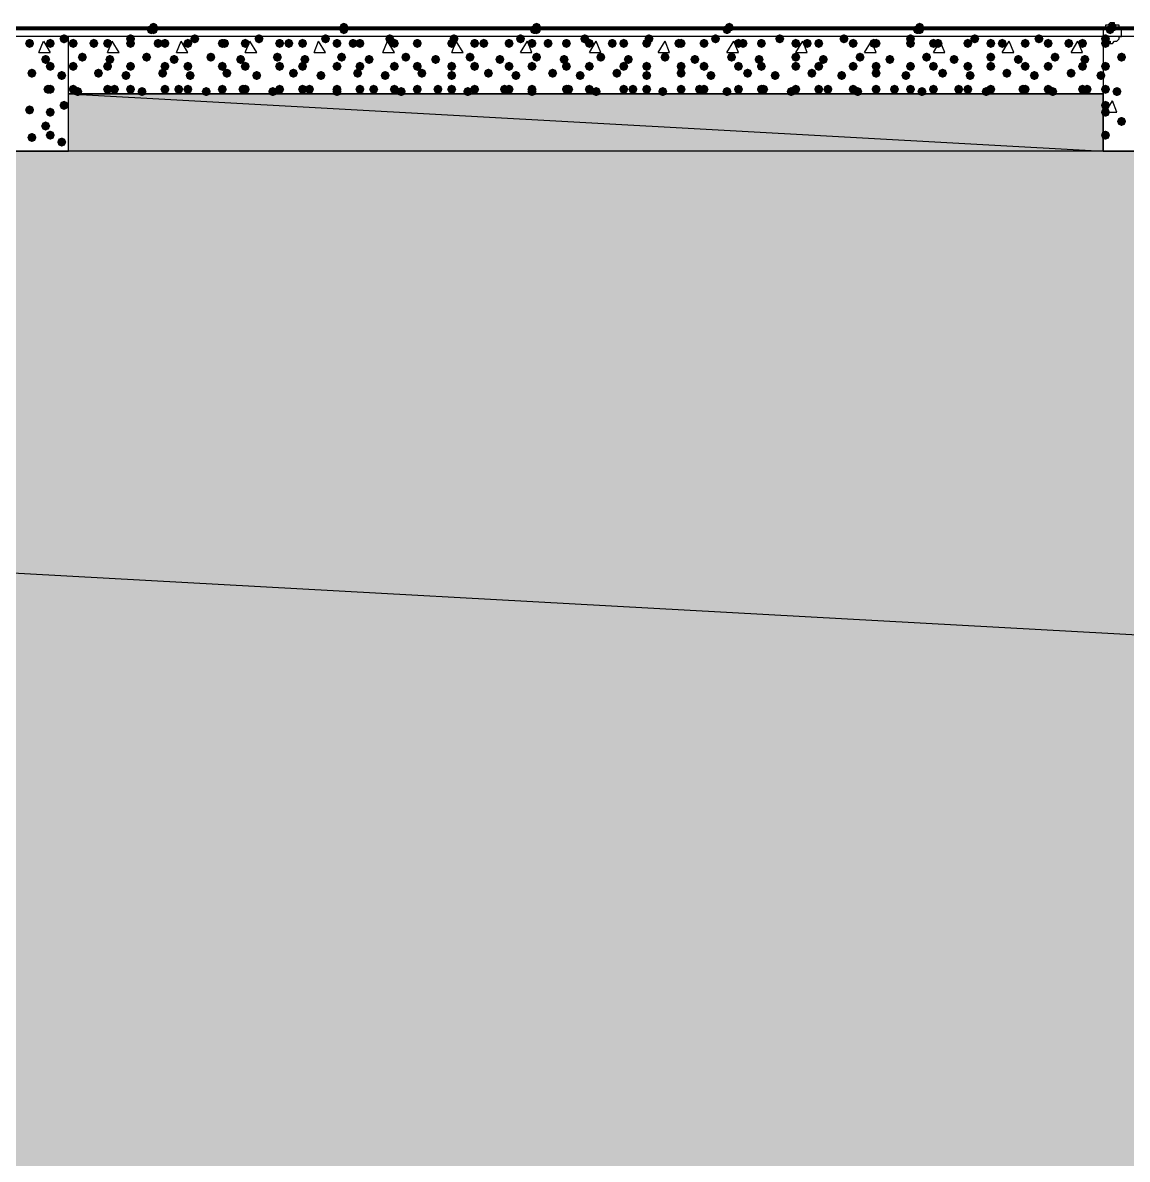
# Model space of a CAD drawing. Header units: millimetres. Extents: x 0 to 420, y 0 to 297.
# Drawn here: x 181.19 to 201.57, y 207.21 to 228.18 of the extents above; entities that cross this region are included whole.
import ezdxf

# ---------------------------------------------------------------- set-up
doc = ezdxf.new("R2010")
doc.units = ezdxf.units.MM
doc.layers.get('0').update_dxf_attribs({"linetype": 'CONTINUOUS'})

msp = doc.modelspace()

# ---------------------------------------------------------------- hatches: boundary and pattern name
at = {"true_color": 0x0000fe}
for points in [[(183.642, 228.049667), (183.617129, 227.989871), (183.557333, 227.965), (183.497537, 227.989871), (183.472667, 228.049667), (183.497537, 228.109462), (183.557333, 228.134333), (183.617129, 228.109463)], [(183.642, 228.049667), (183.617129, 227.989871), (183.557333, 227.965), (183.497537, 227.989871), (183.472667, 228.049667), (183.497537, 228.109462), (183.557333, 228.134333), (183.617129, 228.109463)], [(183.684333, 228.092), (183.659463, 228.032204), (183.599667, 228.007333), (183.539871, 228.032204), (183.515, 228.092), (183.539871, 228.151796), (183.599667, 228.176667), (183.659462, 228.151796)], [(183.684333, 228.049667), (183.659463, 227.989871), (183.599667, 227.965), (183.539871, 227.989871), (183.515, 228.049667), (183.539871, 228.109462), (183.599667, 228.134333), (183.659462, 228.109463)], [(187.198, 228.092), (187.173129, 228.032204), (187.113333, 228.007333), (187.053538, 228.032204), (187.028667, 228.092), (187.053537, 228.151796), (187.113333, 228.176667), (187.173129, 228.151796)], [(187.198, 228.049667), (187.173129, 227.989871), (187.113333, 227.965), (187.053538, 227.989871), (187.028667, 228.049667), (187.053537, 228.109462), (187.113333, 228.134333), (187.173129, 228.109463)], [(187.198, 228.049667), (187.173129, 227.989871), (187.113333, 227.965), (187.053538, 227.989871), (187.028667, 228.049667), (187.053537, 228.109462), (187.113333, 228.134333), (187.173129, 228.109463)], [(187.198, 228.049667), (187.173129, 227.989871), (187.113333, 227.965), (187.053538, 227.989871), (187.028667, 228.049667), (187.053537, 228.109462), (187.113333, 228.134333), (187.173129, 228.109463)], [(190.711667, 228.049667), (190.686796, 227.989871), (190.627, 227.965), (190.567204, 227.989871), (190.542333, 228.049667), (190.567204, 228.109462), (190.627, 228.134333), (190.686796, 228.109463)], [(190.754, 228.092), (190.729129, 228.032204), (190.669333, 228.007333), (190.609537, 228.032204), (190.584667, 228.092), (190.609537, 228.151796), (190.669333, 228.176667), (190.729129, 228.151796)], [(190.754, 228.049667), (190.729129, 227.989871), (190.669333, 227.965), (190.609537, 227.989871), (190.584667, 228.049667), (190.609537, 228.109462), (190.669333, 228.134333), (190.729129, 228.109463)], [(190.754, 228.049667), (190.729129, 227.989871), (190.669333, 227.965), (190.609537, 227.989871), (190.584667, 228.049667), (190.609537, 228.109462), (190.669333, 228.134333), (190.729129, 228.109463)], [(194.267667, 228.049667), (194.242796, 227.989871), (194.183, 227.965), (194.123204, 227.989871), (194.098333, 228.049667), (194.123204, 228.109462), (194.183, 228.134333), (194.242796, 228.109463)], [(194.267667, 228.049667), (194.242796, 227.989871), (194.183, 227.965), (194.123204, 227.989871), (194.098333, 228.049667), (194.123204, 228.109462), (194.183, 228.134333), (194.242796, 228.109463)], [(194.267667, 228.049667), (194.242796, 227.989871), (194.183, 227.965), (194.123204, 227.989871), (194.098333, 228.049667), (194.123204, 228.109462), (194.183, 228.134333), (194.242796, 228.109463)], [(194.31, 228.092), (194.285129, 228.032204), (194.225333, 228.007333), (194.165538, 228.032204), (194.140667, 228.092), (194.165537, 228.151796), (194.225333, 228.176667), (194.285129, 228.151796)], [(197.781333, 228.049667), (197.756463, 227.989871), (197.696667, 227.965), (197.636871, 227.989871), (197.612, 228.049667), (197.636871, 228.109462), (197.696667, 228.134333), (197.756462, 228.109463)], [(197.823667, 228.092), (197.798796, 228.032204), (197.739, 228.007333), (197.679204, 228.032204), (197.654333, 228.092), (197.679204, 228.151796), (197.739, 228.176667), (197.798796, 228.151796)], [(197.823667, 228.049667), (197.798796, 227.989871), (197.739, 227.965), (197.679204, 227.989871), (197.654333, 228.049667), (197.679204, 228.109462), (197.739, 228.134333), (197.798796, 228.109463)], [(197.823667, 228.049667), (197.798796, 227.989871), (197.739, 227.965), (197.679204, 227.989871), (197.654333, 228.049667), (197.679204, 228.109462), (197.739, 228.134333), (197.798796, 228.109463)], [(201.337333, 228.049667), (201.312462, 227.989871), (201.252667, 227.965), (201.192871, 227.989871), (201.168, 228.049667), (201.192871, 228.109462), (201.252667, 228.134333), (201.312462, 228.109463)], [(201.337333, 228.049667), (201.312462, 227.989871), (201.252667, 227.965), (201.192871, 227.989871), (201.168, 228.049667), (201.192871, 228.109462), (201.252667, 228.134333), (201.312462, 228.109463)], [(201.337333, 228.049667), (201.312462, 227.989871), (201.252667, 227.965), (201.192871, 227.989871), (201.168, 228.049667), (201.192871, 228.109462), (201.252667, 228.134333), (201.312462, 228.109463)], [(201.379667, 228.092), (201.354796, 228.032204), (201.295, 228.007333), (201.235204, 228.032204), (201.210333, 228.092), (201.235204, 228.151796), (201.295, 228.176667), (201.354796, 228.151796)]]:
    msp.add_hatch(color=0, dxfattribs=at).paths.add_polyline_path(points, flags=0)
at = {"true_color": 0x000007}
h = msp.add_hatch(color=0, dxfattribs=at)
h.paths.add_polyline_path([(38.565667, 228.049667), (386.969, 228.049667)], flags=0)
h.paths.add_polyline_path([(386.969, 228.049667), (38.565667, 228.049667)], flags=0)
for points in [[(182.033333, 227.880333), (182.008463, 227.820537), (181.948667, 227.795667), (181.888871, 227.820537), (181.864, 227.880333), (181.888871, 227.940129), (181.948667, 227.965), (182.008462, 227.940129)], [(201.252667, 227.880333), (201.227796, 227.820537), (201.168, 227.795667), (201.108204, 227.820537), (201.083333, 227.880333), (201.108204, 227.940129), (201.168, 227.965), (201.227796, 227.940129)], [(181.398333, 227.795667), (181.373462, 227.735871), (181.313667, 227.711), (181.253871, 227.735871), (181.229, 227.795667), (181.253871, 227.855462), (181.313667, 227.880333), (181.373462, 227.855463)], [(181.779333, 227.795667), (181.754462, 227.735871), (181.694667, 227.711), (181.634871, 227.735871), (181.61, 227.795667), (181.634871, 227.855462), (181.694667, 227.880333), (181.754462, 227.855463)], [(201.252667, 227.795667), (201.227796, 227.735871), (201.168, 227.711), (201.108204, 227.735871), (201.083333, 227.795667), (201.108204, 227.855462), (201.168, 227.880333), (201.227796, 227.855463)], [(181.694667, 227.499333), (181.669796, 227.439537), (181.61, 227.414667), (181.550204, 227.439537), (181.525333, 227.499333), (181.550204, 227.559129), (181.61, 227.584), (181.669796, 227.559129)], [(201.549, 227.541667), (201.524129, 227.481871), (201.464333, 227.457), (201.404538, 227.481871), (201.379667, 227.541667), (201.404537, 227.601462), (201.464333, 227.626333), (201.524129, 227.601463)], [(181.440667, 227.245333), (181.415796, 227.185537), (181.356, 227.160667), (181.296204, 227.185537), (181.271333, 227.245333), (181.296204, 227.305129), (181.356, 227.33), (181.415796, 227.305129)], [(181.779333, 227.372333), (181.754462, 227.312537), (181.694667, 227.287667), (181.634871, 227.312537), (181.61, 227.372333), (181.634871, 227.432129), (181.694667, 227.457), (181.754462, 227.432129)], [(181.991, 227.203), (181.966129, 227.143204), (181.906333, 227.118333), (181.846538, 227.143204), (181.821667, 227.203), (181.846537, 227.262796), (181.906333, 227.287667), (181.966129, 227.262796)], [(201.252667, 227.372333), (201.227796, 227.312537), (201.168, 227.287667), (201.108204, 227.312537), (201.083333, 227.372333), (201.108204, 227.432129), (201.168, 227.457), (201.227796, 227.432129)], [(181.737, 226.949), (181.712129, 226.889204), (181.652333, 226.864333), (181.592537, 226.889204), (181.567667, 226.949), (181.592537, 227.008796), (181.652333, 227.033667), (181.712129, 227.008796)], [(181.779333, 226.949), (181.754462, 226.889204), (181.694667, 226.864333), (181.634871, 226.889204), (181.61, 226.949), (181.634871, 227.008796), (181.694667, 227.033667), (181.754462, 227.008796)], [(201.252667, 226.949), (201.227796, 226.889204), (201.168, 226.864333), (201.108204, 226.889204), (201.083333, 226.949), (201.108204, 227.008796), (201.168, 227.033667), (201.227796, 227.008796)], [(201.464333, 226.906667), (201.439462, 226.846871), (201.379667, 226.822), (201.319871, 226.846871), (201.295, 226.906667), (201.319871, 226.966462), (201.379667, 226.991333), (201.439462, 226.966463)], [(181.398333, 226.568), (181.373462, 226.508204), (181.313667, 226.483333), (181.253871, 226.508204), (181.229, 226.568), (181.253871, 226.627796), (181.313667, 226.652667), (181.373462, 226.627796)], [(182.033333, 226.652667), (182.008463, 226.592871), (181.948667, 226.568), (181.888871, 226.592871), (181.864, 226.652667), (181.888871, 226.712462), (181.948667, 226.737333), (182.008462, 226.712463)], [(201.252667, 226.652667), (201.227796, 226.592871), (201.168, 226.568), (201.108204, 226.592871), (201.083333, 226.652667), (201.108204, 226.712462), (201.168, 226.737333), (201.227796, 226.712463)], [(181.779333, 226.525667), (181.754462, 226.465871), (181.694667, 226.441), (181.634871, 226.465871), (181.61, 226.525667), (181.634871, 226.585462), (181.694667, 226.610333), (181.754462, 226.585463)], [(201.252667, 226.525667), (201.227796, 226.465871), (201.168, 226.441), (201.108204, 226.465871), (201.083333, 226.525667), (201.108204, 226.585462), (201.168, 226.610333), (201.227796, 226.585463)], [(201.549, 226.356333), (201.524129, 226.296537), (201.464333, 226.271667), (201.404538, 226.296537), (201.379667, 226.356333), (201.404537, 226.416129), (201.464333, 226.441), (201.524129, 226.416129)], [(181.694667, 226.271667), (181.669796, 226.211871), (181.61, 226.187), (181.550204, 226.211871), (181.525333, 226.271667), (181.550204, 226.331462), (181.61, 226.356333), (181.669796, 226.331463)], [(181.440667, 226.06), (181.415796, 226.000204), (181.356, 225.975333), (181.296204, 226.000204), (181.271333, 226.06), (181.296204, 226.119796), (181.356, 226.144667), (181.415796, 226.119796)], [(181.779333, 226.102333), (181.754462, 226.042537), (181.694667, 226.017667), (181.634871, 226.042537), (181.61, 226.102333), (181.634871, 226.162129), (181.694667, 226.187), (181.754462, 226.162129)], [(181.991, 225.975333), (181.966129, 225.915537), (181.906333, 225.890667), (181.846538, 225.915537), (181.821667, 225.975333), (181.846537, 226.035129), (181.906333, 226.06), (181.966129, 226.035129)], [(201.252667, 226.102333), (201.227796, 226.042537), (201.168, 226.017667), (201.108204, 226.042537), (201.083333, 226.102333), (201.108204, 226.162129), (201.168, 226.187), (201.227796, 226.162129)]]:
    msp.add_hatch(color=0, dxfattribs=at).paths.add_polyline_path(points, flags=0)
at = {"true_color": 0x000008}
for points in [[(183.261, 227.880333), (183.236129, 227.820537), (183.176333, 227.795667), (183.116538, 227.820537), (183.091667, 227.880333), (183.116537, 227.940129), (183.176333, 227.965), (183.236129, 227.940129)], [(184.446333, 227.880333), (184.421462, 227.820537), (184.361667, 227.795667), (184.301871, 227.820537), (184.277, 227.880333), (184.301871, 227.940129), (184.361667, 227.965), (184.421462, 227.940129)], [(185.631667, 227.880333), (185.606796, 227.820537), (185.547, 227.795667), (185.487204, 227.820537), (185.462333, 227.880333), (185.487204, 227.940129), (185.547, 227.965), (185.606796, 227.940129)], [(186.859333, 227.880333), (186.834463, 227.820537), (186.774667, 227.795667), (186.714871, 227.820537), (186.69, 227.880333), (186.714871, 227.940129), (186.774667, 227.965), (186.834462, 227.940129)], [(188.044667, 227.880333), (188.019796, 227.820537), (187.96, 227.795667), (187.900204, 227.820537), (187.875333, 227.880333), (187.900204, 227.940129), (187.96, 227.965), (188.019796, 227.940129)], [(189.23, 227.880333), (189.205129, 227.820537), (189.145333, 227.795667), (189.085538, 227.820537), (189.060667, 227.880333), (189.085537, 227.940129), (189.145333, 227.965), (189.205129, 227.940129)], [(190.457667, 227.880333), (190.432796, 227.820537), (190.373, 227.795667), (190.313204, 227.820537), (190.288333, 227.880333), (190.313204, 227.940129), (190.373, 227.965), (190.432796, 227.940129)], [(191.643, 227.880333), (191.618129, 227.820537), (191.558333, 227.795667), (191.498538, 227.820537), (191.473667, 227.880333), (191.498537, 227.940129), (191.558333, 227.965), (191.618129, 227.940129)], [(192.828333, 227.880333), (192.803462, 227.820537), (192.743667, 227.795667), (192.683871, 227.820537), (192.659, 227.880333), (192.683871, 227.940129), (192.743667, 227.965), (192.803462, 227.940129)], [(194.056, 227.880333), (194.031129, 227.820537), (193.971333, 227.795667), (193.911538, 227.820537), (193.886667, 227.880333), (193.911537, 227.940129), (193.971333, 227.965), (194.031129, 227.940129)], [(195.241333, 227.880333), (195.216462, 227.820537), (195.156667, 227.795667), (195.096871, 227.820537), (195.072, 227.880333), (195.096871, 227.940129), (195.156667, 227.965), (195.216462, 227.940129)], [(196.426667, 227.880333), (196.401796, 227.820537), (196.342, 227.795667), (196.282204, 227.820537), (196.257333, 227.880333), (196.282204, 227.940129), (196.342, 227.965), (196.401796, 227.940129)], [(197.654333, 227.880333), (197.629462, 227.820537), (197.569667, 227.795667), (197.509871, 227.820537), (197.485, 227.880333), (197.509871, 227.940129), (197.569667, 227.965), (197.629462, 227.940129)], [(198.839667, 227.880333), (198.814796, 227.820537), (198.755, 227.795667), (198.695204, 227.820537), (198.670333, 227.880333), (198.695204, 227.940129), (198.755, 227.965), (198.814796, 227.940129)], [(200.025, 227.880333), (200.000129, 227.820537), (199.940333, 227.795667), (199.880538, 227.820537), (199.855667, 227.880333), (199.880537, 227.940129), (199.940333, 227.965), (200.000129, 227.940129)], [(182.202667, 227.795667), (182.177796, 227.735871), (182.118, 227.711), (182.058204, 227.735871), (182.033333, 227.795667), (182.058204, 227.855462), (182.118, 227.880333), (182.177796, 227.855463)], [(182.583667, 227.795667), (182.558796, 227.735871), (182.499, 227.711), (182.439204, 227.735871), (182.414333, 227.795667), (182.439204, 227.855462), (182.499, 227.880333), (182.558796, 227.855463)], [(182.837667, 227.795667), (182.812796, 227.735871), (182.753, 227.711), (182.693204, 227.735871), (182.668333, 227.795667), (182.693204, 227.855462), (182.753, 227.880333), (182.812796, 227.855463)], [(183.261, 227.795667), (183.236129, 227.735871), (183.176333, 227.711), (183.116538, 227.735871), (183.091667, 227.795667), (183.116537, 227.855462), (183.176333, 227.880333), (183.236129, 227.855463)], [(183.769, 227.795667), (183.744129, 227.735871), (183.684333, 227.711), (183.624538, 227.735871), (183.599667, 227.795667), (183.624537, 227.855462), (183.684333, 227.880333), (183.744129, 227.855463)], [(183.896, 227.795667), (183.871129, 227.735871), (183.811333, 227.711), (183.751538, 227.735871), (183.726667, 227.795667), (183.751537, 227.855462), (183.811333, 227.880333), (183.871129, 227.855463)], [(184.319333, 227.795667), (184.294463, 227.735871), (184.234667, 227.711), (184.174871, 227.735871), (184.15, 227.795667), (184.174871, 227.855462), (184.234667, 227.880333), (184.294462, 227.855463)], [(184.954333, 227.795667), (184.929463, 227.735871), (184.869667, 227.711), (184.809871, 227.735871), (184.785, 227.795667), (184.809871, 227.855462), (184.869667, 227.880333), (184.929462, 227.855463)], [(184.996667, 227.795667), (184.971796, 227.735871), (184.912, 227.711), (184.852204, 227.735871), (184.827333, 227.795667), (184.852204, 227.855462), (184.912, 227.880333), (184.971796, 227.855463)], [(185.377667, 227.795667), (185.352796, 227.735871), (185.293, 227.711), (185.233204, 227.735871), (185.208333, 227.795667), (185.233204, 227.855462), (185.293, 227.880333), (185.352796, 227.855463)], [(186.012667, 227.795667), (185.987796, 227.735871), (185.928, 227.711), (185.868204, 227.735871), (185.843333, 227.795667), (185.868204, 227.855462), (185.928, 227.880333), (185.987796, 227.855463)], [(186.182, 227.795667), (186.157129, 227.735871), (186.097333, 227.711), (186.037537, 227.735871), (186.012667, 227.795667), (186.037537, 227.855462), (186.097333, 227.880333), (186.157129, 227.855463)], [(186.436, 227.795667), (186.411129, 227.735871), (186.351333, 227.711), (186.291538, 227.735871), (186.266667, 227.795667), (186.291537, 227.855462), (186.351333, 227.880333), (186.411129, 227.855463)], [(187.071, 227.795667), (187.046129, 227.735871), (186.986333, 227.711), (186.926538, 227.735871), (186.901667, 227.795667), (186.926537, 227.855462), (186.986333, 227.880333), (187.046129, 227.855463)], [(187.367333, 227.795667), (187.342462, 227.735871), (187.282667, 227.711), (187.222871, 227.735871), (187.198, 227.795667), (187.222871, 227.855462), (187.282667, 227.880333), (187.342462, 227.855463)], [(187.494333, 227.795667), (187.469463, 227.735871), (187.409667, 227.711), (187.349871, 227.735871), (187.325, 227.795667), (187.349871, 227.855462), (187.409667, 227.880333), (187.469462, 227.855463)], [(188.129333, 227.795667), (188.104463, 227.735871), (188.044667, 227.711), (187.984871, 227.735871), (187.96, 227.795667), (187.984871, 227.855462), (188.044667, 227.880333), (188.104462, 227.855463)], [(188.552667, 227.795667), (188.527796, 227.735871), (188.468, 227.711), (188.408204, 227.735871), (188.383333, 227.795667), (188.408204, 227.855462), (188.468, 227.880333), (188.527796, 227.855463)], [(188.552667, 227.795667), (188.527796, 227.735871), (188.468, 227.711), (188.408204, 227.735871), (188.383333, 227.795667), (188.408204, 227.855462), (188.468, 227.880333), (188.527796, 227.855463)], [(189.187667, 227.795667), (189.162796, 227.735871), (189.103, 227.711), (189.043204, 227.735871), (189.018333, 227.795667), (189.043204, 227.855462), (189.103, 227.880333), (189.162796, 227.855463)], [(189.611, 227.795667), (189.586129, 227.735871), (189.526333, 227.711), (189.466538, 227.735871), (189.441667, 227.795667), (189.466537, 227.855462), (189.526333, 227.880333), (189.586129, 227.855463)], [(189.780333, 227.795667), (189.755462, 227.735871), (189.695667, 227.711), (189.635871, 227.735871), (189.611, 227.795667), (189.635871, 227.855462), (189.695667, 227.880333), (189.755462, 227.855463)], [(190.246, 227.795667), (190.221129, 227.735871), (190.161333, 227.711), (190.101538, 227.735871), (190.076667, 227.795667), (190.101537, 227.855462), (190.161333, 227.880333), (190.221129, 227.855463)], [(190.669333, 227.795667), (190.644463, 227.735871), (190.584667, 227.711), (190.524871, 227.735871), (190.5, 227.795667), (190.524871, 227.855462), (190.584667, 227.880333), (190.644462, 227.855463)], [(190.965667, 227.795667), (190.940796, 227.735871), (190.881, 227.711), (190.821204, 227.735871), (190.796333, 227.795667), (190.821204, 227.855462), (190.881, 227.880333), (190.940796, 227.855463)], [(191.304333, 227.795667), (191.279462, 227.735871), (191.219667, 227.711), (191.159871, 227.735871), (191.135, 227.795667), (191.159871, 227.855462), (191.219667, 227.880333), (191.279462, 227.855463)], [(191.727667, 227.795667), (191.702796, 227.735871), (191.643, 227.711), (191.583204, 227.735871), (191.558333, 227.795667), (191.583204, 227.855462), (191.643, 227.880333), (191.702796, 227.855463)], [(192.151, 227.795667), (192.126129, 227.735871), (192.066333, 227.711), (192.006538, 227.735871), (191.981667, 227.795667), (192.006537, 227.855462), (192.066333, 227.880333), (192.126129, 227.855463)], [(192.362667, 227.795667), (192.337796, 227.735871), (192.278, 227.711), (192.218204, 227.735871), (192.193333, 227.795667), (192.218204, 227.855462), (192.278, 227.880333), (192.337796, 227.855463)], [(192.786, 227.795667), (192.761129, 227.735871), (192.701333, 227.711), (192.641538, 227.735871), (192.616667, 227.795667), (192.641537, 227.855462), (192.701333, 227.880333), (192.761129, 227.855463)], [(193.378667, 227.795667), (193.353796, 227.735871), (193.294, 227.711), (193.234204, 227.735871), (193.209333, 227.795667), (193.234204, 227.855462), (193.294, 227.880333), (193.353796, 227.855463)], [(193.421, 227.795667), (193.396129, 227.735871), (193.336333, 227.711), (193.276538, 227.735871), (193.251667, 227.795667), (193.276537, 227.855462), (193.336333, 227.880333), (193.396129, 227.855463)], [(193.844333, 227.795667), (193.819462, 227.735871), (193.759667, 227.711), (193.699871, 227.735871), (193.675, 227.795667), (193.699871, 227.855462), (193.759667, 227.880333), (193.819462, 227.855463)], [(194.479333, 227.795667), (194.454463, 227.735871), (194.394667, 227.711), (194.334871, 227.735871), (194.31, 227.795667), (194.334871, 227.855462), (194.394667, 227.880333), (194.454462, 227.855463)], [(194.564, 227.795667), (194.539129, 227.735871), (194.479333, 227.711), (194.419537, 227.735871), (194.394667, 227.795667), (194.419537, 227.855462), (194.479333, 227.880333), (194.539129, 227.855463)], [(194.902667, 227.795667), (194.877796, 227.735871), (194.818, 227.711), (194.758204, 227.735871), (194.733333, 227.795667), (194.758204, 227.855462), (194.818, 227.880333), (194.877796, 227.855463)], [(195.537667, 227.795667), (195.512796, 227.735871), (195.453, 227.711), (195.393204, 227.735871), (195.368333, 227.795667), (195.393204, 227.855462), (195.453, 227.880333), (195.512796, 227.855463)], [(195.749333, 227.795667), (195.724463, 227.735871), (195.664667, 227.711), (195.604871, 227.735871), (195.58, 227.795667), (195.604871, 227.855462), (195.664667, 227.880333), (195.724462, 227.855463)], [(195.961, 227.795667), (195.936129, 227.735871), (195.876333, 227.711), (195.816538, 227.735871), (195.791667, 227.795667), (195.816537, 227.855462), (195.876333, 227.880333), (195.936129, 227.855463)], [(196.596, 227.795667), (196.571129, 227.735871), (196.511333, 227.711), (196.451538, 227.735871), (196.426667, 227.795667), (196.451537, 227.855462), (196.511333, 227.880333), (196.571129, 227.855463)], [(196.977, 227.795667), (196.952129, 227.735871), (196.892333, 227.711), (196.832538, 227.735871), (196.807667, 227.795667), (196.832537, 227.855462), (196.892333, 227.880333), (196.952129, 227.855463)], [(197.019333, 227.795667), (196.994463, 227.735871), (196.934667, 227.711), (196.874871, 227.735871), (196.85, 227.795667), (196.874871, 227.855462), (196.934667, 227.880333), (196.994462, 227.855463)], [(197.654333, 227.795667), (197.629462, 227.735871), (197.569667, 227.711), (197.509871, 227.735871), (197.485, 227.795667), (197.509871, 227.855462), (197.569667, 227.880333), (197.629462, 227.855463)], [(198.077667, 227.795667), (198.052796, 227.735871), (197.993, 227.711), (197.933204, 227.735871), (197.908333, 227.795667), (197.933204, 227.855462), (197.993, 227.880333), (198.052796, 227.855463)], [(198.162333, 227.795667), (198.137462, 227.735871), (198.077667, 227.711), (198.017871, 227.735871), (197.993, 227.795667), (198.017871, 227.855462), (198.077667, 227.880333), (198.137462, 227.855463)], [(198.712667, 227.795667), (198.687796, 227.735871), (198.628, 227.711), (198.568204, 227.735871), (198.543333, 227.795667), (198.568204, 227.855462), (198.628, 227.880333), (198.687796, 227.855463)], [(199.136, 227.795667), (199.111129, 227.735871), (199.051333, 227.711), (198.991538, 227.735871), (198.966667, 227.795667), (198.991537, 227.855462), (199.051333, 227.880333), (199.111129, 227.855463)], [(199.347667, 227.795667), (199.322796, 227.735871), (199.263, 227.711), (199.203204, 227.735871), (199.178333, 227.795667), (199.203204, 227.855462), (199.263, 227.880333), (199.322796, 227.855463)], [(199.771, 227.795667), (199.746129, 227.735871), (199.686333, 227.711), (199.626538, 227.735871), (199.601667, 227.795667), (199.626537, 227.855462), (199.686333, 227.880333), (199.746129, 227.855463)], [(200.194333, 227.795667), (200.169463, 227.735871), (200.109667, 227.711), (200.049871, 227.735871), (200.025, 227.795667), (200.049871, 227.855462), (200.109667, 227.880333), (200.169462, 227.855463)], [(200.575333, 227.795667), (200.550462, 227.735871), (200.490667, 227.711), (200.430871, 227.735871), (200.406, 227.795667), (200.430871, 227.855462), (200.490667, 227.880333), (200.550462, 227.855463)], [(200.829333, 227.795667), (200.804463, 227.735871), (200.744667, 227.711), (200.684871, 227.735871), (200.66, 227.795667), (200.684871, 227.855462), (200.744667, 227.880333), (200.804462, 227.855463)], [(182.372, 227.541667), (182.347129, 227.481871), (182.287333, 227.457), (182.227537, 227.481871), (182.202667, 227.541667), (182.227537, 227.601462), (182.287333, 227.626333), (182.347129, 227.601463)], [(182.88, 227.499333), (182.855129, 227.439537), (182.795333, 227.414667), (182.735538, 227.439537), (182.710667, 227.499333), (182.735537, 227.559129), (182.795333, 227.584), (182.855129, 227.559129)], [(183.557333, 227.541667), (183.532462, 227.481871), (183.472667, 227.457), (183.412871, 227.481871), (183.388, 227.541667), (183.412871, 227.601462), (183.472667, 227.626333), (183.532462, 227.601463)], [(184.065333, 227.499333), (184.040462, 227.439537), (183.980667, 227.414667), (183.920871, 227.439537), (183.896, 227.499333), (183.920871, 227.559129), (183.980667, 227.584), (184.040462, 227.559129)], [(184.742667, 227.541667), (184.717796, 227.481871), (184.658, 227.457), (184.598204, 227.481871), (184.573333, 227.541667), (184.598204, 227.601462), (184.658, 227.626333), (184.717796, 227.601463)], [(185.293, 227.499333), (185.268129, 227.439537), (185.208333, 227.414667), (185.148538, 227.439537), (185.123667, 227.499333), (185.148537, 227.559129), (185.208333, 227.584), (185.268129, 227.559129)], [(185.970333, 227.541667), (185.945462, 227.481871), (185.885667, 227.457), (185.825871, 227.481871), (185.801, 227.541667), (185.825871, 227.601462), (185.885667, 227.626333), (185.945462, 227.601463)], [(186.478333, 227.499333), (186.453463, 227.439537), (186.393667, 227.414667), (186.333871, 227.439537), (186.309, 227.499333), (186.333871, 227.559129), (186.393667, 227.584), (186.453462, 227.559129)], [(187.155667, 227.541667), (187.130796, 227.481871), (187.071, 227.457), (187.011204, 227.481871), (186.986333, 227.541667), (187.011204, 227.601462), (187.071, 227.626333), (187.130796, 227.601463)], [(187.663667, 227.499333), (187.638796, 227.439537), (187.579, 227.414667), (187.519204, 227.439537), (187.494333, 227.499333), (187.519204, 227.559129), (187.579, 227.584), (187.638796, 227.559129)], [(188.341, 227.541667), (188.316129, 227.481871), (188.256333, 227.457), (188.196538, 227.481871), (188.171667, 227.541667), (188.196537, 227.601462), (188.256333, 227.626333), (188.316129, 227.601463)], [(188.891333, 227.499333), (188.866462, 227.439537), (188.806667, 227.414667), (188.746871, 227.439537), (188.722, 227.499333), (188.746871, 227.559129), (188.806667, 227.584), (188.866462, 227.559129)], [(189.526333, 227.541667), (189.501462, 227.481871), (189.441667, 227.457), (189.381871, 227.481871), (189.357, 227.541667), (189.381871, 227.601462), (189.441667, 227.626333), (189.501462, 227.601463)], [(190.076667, 227.499333), (190.051796, 227.439537), (189.992, 227.414667), (189.932204, 227.439537), (189.907333, 227.499333), (189.932204, 227.559129), (189.992, 227.584), (190.051796, 227.559129)], [(190.754, 227.541667), (190.729129, 227.481871), (190.669333, 227.457), (190.609537, 227.481871), (190.584667, 227.541667), (190.609537, 227.601462), (190.669333, 227.626333), (190.729129, 227.601463)], [(191.262, 227.499333), (191.237129, 227.439537), (191.177333, 227.414667), (191.117538, 227.439537), (191.092667, 227.499333), (191.117537, 227.559129), (191.177333, 227.584), (191.237129, 227.559129)], [(191.939333, 227.541667), (191.914463, 227.481871), (191.854667, 227.457), (191.794871, 227.481871), (191.77, 227.541667), (191.794871, 227.601462), (191.854667, 227.626333), (191.914462, 227.601463)], [(192.447333, 227.499333), (192.422462, 227.439537), (192.362667, 227.414667), (192.302871, 227.439537), (192.278, 227.499333), (192.302871, 227.559129), (192.362667, 227.584), (192.422462, 227.559129)], [(193.124667, 227.541667), (193.099796, 227.481871), (193.04, 227.457), (192.980204, 227.481871), (192.955333, 227.541667), (192.980204, 227.601462), (193.04, 227.626333), (193.099796, 227.601463)], [(193.675, 227.499333), (193.650129, 227.439537), (193.590333, 227.414667), (193.530538, 227.439537), (193.505667, 227.499333), (193.530537, 227.559129), (193.590333, 227.584), (193.650129, 227.559129)], [(194.352333, 227.541667), (194.327462, 227.481871), (194.267667, 227.457), (194.207871, 227.481871), (194.183, 227.541667), (194.207871, 227.601462), (194.267667, 227.626333), (194.327462, 227.601463)], [(194.860333, 227.499333), (194.835462, 227.439537), (194.775667, 227.414667), (194.715871, 227.439537), (194.691, 227.499333), (194.715871, 227.559129), (194.775667, 227.584), (194.835462, 227.559129)], [(195.537667, 227.541667), (195.512796, 227.481871), (195.453, 227.457), (195.393204, 227.481871), (195.368333, 227.541667), (195.393204, 227.601462), (195.453, 227.626333), (195.512796, 227.601463)], [(196.045667, 227.499333), (196.020796, 227.439537), (195.961, 227.414667), (195.901204, 227.439537), (195.876333, 227.499333), (195.901204, 227.559129), (195.961, 227.584), (196.020796, 227.559129)], [(196.723, 227.541667), (196.698129, 227.481871), (196.638333, 227.457), (196.578537, 227.481871), (196.553667, 227.541667), (196.578537, 227.601462), (196.638333, 227.626333), (196.698129, 227.601463)], [(197.273333, 227.499333), (197.248462, 227.439537), (197.188667, 227.414667), (197.128871, 227.439537), (197.104, 227.499333), (197.128871, 227.559129), (197.188667, 227.584), (197.248462, 227.559129)], [(197.950667, 227.541667), (197.925796, 227.481871), (197.866, 227.457), (197.806204, 227.481871), (197.781333, 227.541667), (197.806204, 227.601462), (197.866, 227.626333), (197.925796, 227.601463)], [(198.458667, 227.499333), (198.433796, 227.439537), (198.374, 227.414667), (198.314204, 227.439537), (198.289333, 227.499333), (198.314204, 227.559129), (198.374, 227.584), (198.433796, 227.559129)], [(199.136, 227.541667), (199.111129, 227.481871), (199.051333, 227.457), (198.991538, 227.481871), (198.966667, 227.541667), (198.991537, 227.601462), (199.051333, 227.626333), (199.111129, 227.601463)], [(199.644, 227.499333), (199.619129, 227.439537), (199.559333, 227.414667), (199.499538, 227.439537), (199.474667, 227.499333), (199.499537, 227.559129), (199.559333, 227.584), (199.619129, 227.559129)], [(200.321333, 227.541667), (200.296462, 227.481871), (200.236667, 227.457), (200.176871, 227.481871), (200.152, 227.541667), (200.176871, 227.601462), (200.236667, 227.626333), (200.296462, 227.601463)], [(200.871667, 227.499333), (200.846796, 227.439537), (200.787, 227.414667), (200.727204, 227.439537), (200.702333, 227.499333), (200.727204, 227.559129), (200.787, 227.584), (200.846796, 227.559129)], [(182.202667, 227.372333), (182.177796, 227.312537), (182.118, 227.287667), (182.058204, 227.312537), (182.033333, 227.372333), (182.058204, 227.432129), (182.118, 227.457), (182.177796, 227.432129)], [(182.668333, 227.245333), (182.643463, 227.185537), (182.583667, 227.160667), (182.523871, 227.185537), (182.499, 227.245333), (182.523871, 227.305129), (182.583667, 227.33), (182.643462, 227.305129)], [(182.837667, 227.372333), (182.812796, 227.312537), (182.753, 227.287667), (182.693204, 227.312537), (182.668333, 227.372333), (182.693204, 227.432129), (182.753, 227.457), (182.812796, 227.432129)], [(183.176333, 227.203), (183.151462, 227.143204), (183.091667, 227.118333), (183.031871, 227.143204), (183.007, 227.203), (183.031871, 227.262796), (183.091667, 227.287667), (183.151462, 227.262796)], [(183.261, 227.372333), (183.236129, 227.312537), (183.176333, 227.287667), (183.116538, 227.312537), (183.091667, 227.372333), (183.116537, 227.432129), (183.176333, 227.457), (183.236129, 227.432129)], [(183.853667, 227.245333), (183.828796, 227.185537), (183.769, 227.160667), (183.709204, 227.185537), (183.684333, 227.245333), (183.709204, 227.305129), (183.769, 227.33), (183.828796, 227.305129)], [(183.896, 227.372333), (183.871129, 227.312537), (183.811333, 227.287667), (183.751538, 227.312537), (183.726667, 227.372333), (183.751537, 227.432129), (183.811333, 227.457), (183.871129, 227.432129)], [(184.319333, 227.372333), (184.294463, 227.312537), (184.234667, 227.287667), (184.174871, 227.312537), (184.15, 227.372333), (184.174871, 227.432129), (184.234667, 227.457), (184.294462, 227.432129)], [(184.361667, 227.203), (184.336796, 227.143204), (184.277, 227.118333), (184.217204, 227.143204), (184.192333, 227.203), (184.217204, 227.262796), (184.277, 227.287667), (184.336796, 227.262796)], [(184.954333, 227.372333), (184.929463, 227.312537), (184.869667, 227.287667), (184.809871, 227.312537), (184.785, 227.372333), (184.809871, 227.432129), (184.869667, 227.457), (184.929462, 227.432129)], [(185.039, 227.245333), (185.014129, 227.185537), (184.954333, 227.160667), (184.894538, 227.185537), (184.869667, 227.245333), (184.894537, 227.305129), (184.954333, 227.33), (185.014129, 227.305129)], [(185.377667, 227.372333), (185.352796, 227.312537), (185.293, 227.287667), (185.233204, 227.312537), (185.208333, 227.372333), (185.233204, 227.432129), (185.293, 227.457), (185.352796, 227.432129)], [(185.589333, 227.203), (185.564462, 227.143204), (185.504667, 227.118333), (185.444871, 227.143204), (185.42, 227.203), (185.444871, 227.262796), (185.504667, 227.287667), (185.564462, 227.262796)], [(186.012667, 227.372333), (185.987796, 227.312537), (185.928, 227.287667), (185.868204, 227.312537), (185.843333, 227.372333), (185.868204, 227.432129), (185.928, 227.457), (185.987796, 227.432129)], [(186.266667, 227.245333), (186.241796, 227.185537), (186.182, 227.160667), (186.122204, 227.185537), (186.097333, 227.245333), (186.122204, 227.305129), (186.182, 227.33), (186.241796, 227.305129)], [(186.436, 227.372333), (186.411129, 227.312537), (186.351333, 227.287667), (186.291538, 227.312537), (186.266667, 227.372333), (186.291537, 227.432129), (186.351333, 227.457), (186.411129, 227.432129)], [(186.774667, 227.203), (186.749796, 227.143204), (186.69, 227.118333), (186.630204, 227.143204), (186.605333, 227.203), (186.630204, 227.262796), (186.69, 227.287667), (186.749796, 227.262796)], [(187.071, 227.372333), (187.046129, 227.312537), (186.986333, 227.287667), (186.926538, 227.312537), (186.901667, 227.372333), (186.926537, 227.432129), (186.986333, 227.457), (187.046129, 227.432129)], [(187.452, 227.245333), (187.427129, 227.185537), (187.367333, 227.160667), (187.307538, 227.185537), (187.282667, 227.245333), (187.307537, 227.305129), (187.367333, 227.33), (187.427129, 227.305129)], [(187.494333, 227.372333), (187.469463, 227.312537), (187.409667, 227.287667), (187.349871, 227.312537), (187.325, 227.372333), (187.349871, 227.432129), (187.409667, 227.457), (187.469462, 227.432129)], [(187.96, 227.203), (187.935129, 227.143204), (187.875333, 227.118333), (187.815538, 227.143204), (187.790667, 227.203), (187.815537, 227.262796), (187.875333, 227.287667), (187.935129, 227.262796)], [(188.129333, 227.372333), (188.104463, 227.312537), (188.044667, 227.287667), (187.984871, 227.312537), (187.96, 227.372333), (187.984871, 227.432129), (188.044667, 227.457), (188.104462, 227.432129)], [(188.552667, 227.372333), (188.527796, 227.312537), (188.468, 227.287667), (188.408204, 227.312537), (188.383333, 227.372333), (188.408204, 227.432129), (188.468, 227.457), (188.527796, 227.432129)], [(188.637333, 227.245333), (188.612462, 227.185537), (188.552667, 227.160667), (188.492871, 227.185537), (188.468, 227.245333), (188.492871, 227.305129), (188.552667, 227.33), (188.612462, 227.305129)], [(189.187667, 227.372333), (189.162796, 227.312537), (189.103, 227.287667), (189.043204, 227.312537), (189.018333, 227.372333), (189.043204, 227.432129), (189.103, 227.457), (189.162796, 227.432129)], [(189.187667, 227.203), (189.162796, 227.143204), (189.103, 227.118333), (189.043204, 227.143204), (189.018333, 227.203), (189.043204, 227.262796), (189.103, 227.287667), (189.162796, 227.262796)], [(189.611, 227.372333), (189.586129, 227.312537), (189.526333, 227.287667), (189.466538, 227.312537), (189.441667, 227.372333), (189.466537, 227.432129), (189.526333, 227.457), (189.586129, 227.432129)], [(189.865, 227.245333), (189.840129, 227.185537), (189.780333, 227.160667), (189.720538, 227.185537), (189.695667, 227.245333), (189.720537, 227.305129), (189.780333, 227.33), (189.840129, 227.305129)], [(190.246, 227.372333), (190.221129, 227.312537), (190.161333, 227.287667), (190.101538, 227.312537), (190.076667, 227.372333), (190.101537, 227.432129), (190.161333, 227.457), (190.221129, 227.432129)], [(190.373, 227.203), (190.348129, 227.143204), (190.288333, 227.118333), (190.228538, 227.143204), (190.203667, 227.203), (190.228537, 227.262796), (190.288333, 227.287667), (190.348129, 227.262796)], [(190.669333, 227.372333), (190.644463, 227.312537), (190.584667, 227.287667), (190.524871, 227.312537), (190.5, 227.372333), (190.524871, 227.432129), (190.584667, 227.457), (190.644462, 227.432129)], [(191.050333, 227.245333), (191.025462, 227.185537), (190.965667, 227.160667), (190.905871, 227.185537), (190.881, 227.245333), (190.905871, 227.305129), (190.965667, 227.33), (191.025462, 227.305129)], [(191.304333, 227.372333), (191.279462, 227.312537), (191.219667, 227.287667), (191.159871, 227.312537), (191.135, 227.372333), (191.159871, 227.432129), (191.219667, 227.457), (191.279462, 227.432129)], [(191.558333, 227.203), (191.533462, 227.143204), (191.473667, 227.118333), (191.413871, 227.143204), (191.389, 227.203), (191.413871, 227.262796), (191.473667, 227.287667), (191.533462, 227.262796)], [(191.727667, 227.372333), (191.702796, 227.312537), (191.643, 227.287667), (191.583204, 227.312537), (191.558333, 227.372333), (191.583204, 227.432129), (191.643, 227.457), (191.702796, 227.432129)], [(192.235667, 227.245333), (192.210796, 227.185537), (192.151, 227.160667), (192.091204, 227.185537), (192.066333, 227.245333), (192.091204, 227.305129), (192.151, 227.33), (192.210796, 227.305129)], [(192.362667, 227.372333), (192.337796, 227.312537), (192.278, 227.287667), (192.218204, 227.312537), (192.193333, 227.372333), (192.218204, 227.432129), (192.278, 227.457), (192.337796, 227.432129)], [(192.786, 227.372333), (192.761129, 227.312537), (192.701333, 227.287667), (192.641538, 227.312537), (192.616667, 227.372333), (192.641537, 227.432129), (192.701333, 227.457), (192.761129, 227.432129)], [(192.786, 227.203), (192.761129, 227.143204), (192.701333, 227.118333), (192.641538, 227.143204), (192.616667, 227.203), (192.641537, 227.262796), (192.701333, 227.287667), (192.761129, 227.262796)], [(193.421, 227.372333), (193.396129, 227.312537), (193.336333, 227.287667), (193.276538, 227.312537), (193.251667, 227.372333), (193.276537, 227.432129), (193.336333, 227.457), (193.396129, 227.432129)], [(193.421, 227.245333), (193.396129, 227.185537), (193.336333, 227.160667), (193.276538, 227.185537), (193.251667, 227.245333), (193.276537, 227.305129), (193.336333, 227.33), (193.396129, 227.305129)], [(193.844333, 227.372333), (193.819462, 227.312537), (193.759667, 227.287667), (193.699871, 227.312537), (193.675, 227.372333), (193.699871, 227.432129), (193.759667, 227.457), (193.819462, 227.432129)], [(193.971333, 227.203), (193.946463, 227.143204), (193.886667, 227.118333), (193.826871, 227.143204), (193.802, 227.203), (193.826871, 227.262796), (193.886667, 227.287667), (193.946462, 227.262796)], [(194.479333, 227.372333), (194.454463, 227.312537), (194.394667, 227.287667), (194.334871, 227.312537), (194.31, 227.372333), (194.334871, 227.432129), (194.394667, 227.457), (194.454462, 227.432129)], [(194.648667, 227.245333), (194.623796, 227.185537), (194.564, 227.160667), (194.504204, 227.185537), (194.479333, 227.245333), (194.504204, 227.305129), (194.564, 227.33), (194.623796, 227.305129)], [(194.902667, 227.372333), (194.877796, 227.312537), (194.818, 227.287667), (194.758204, 227.312537), (194.733333, 227.372333), (194.758204, 227.432129), (194.818, 227.457), (194.877796, 227.432129)], [(195.156667, 227.203), (195.131796, 227.143204), (195.072, 227.118333), (195.012204, 227.143204), (194.987333, 227.203), (195.012204, 227.262796), (195.072, 227.287667), (195.131796, 227.262796)], [(195.537667, 227.372333), (195.512796, 227.312537), (195.453, 227.287667), (195.393204, 227.312537), (195.368333, 227.372333), (195.393204, 227.432129), (195.453, 227.457), (195.512796, 227.432129)], [(195.834, 227.245333), (195.809129, 227.185537), (195.749333, 227.160667), (195.689538, 227.185537), (195.664667, 227.245333), (195.689537, 227.305129), (195.749333, 227.33), (195.809129, 227.305129)], [(195.961, 227.372333), (195.936129, 227.312537), (195.876333, 227.287667), (195.816538, 227.312537), (195.791667, 227.372333), (195.816537, 227.432129), (195.876333, 227.457), (195.936129, 227.432129)], [(196.384333, 227.203), (196.359463, 227.143204), (196.299667, 227.118333), (196.239871, 227.143204), (196.215, 227.203), (196.239871, 227.262796), (196.299667, 227.287667), (196.359462, 227.262796)], [(196.596, 227.372333), (196.571129, 227.312537), (196.511333, 227.287667), (196.451538, 227.312537), (196.426667, 227.372333), (196.451537, 227.432129), (196.511333, 227.457), (196.571129, 227.432129)], [(197.019333, 227.372333), (196.994463, 227.312537), (196.934667, 227.287667), (196.874871, 227.312537), (196.85, 227.372333), (196.874871, 227.432129), (196.934667, 227.457), (196.994462, 227.432129)], [(197.019333, 227.245333), (196.994463, 227.185537), (196.934667, 227.160667), (196.874871, 227.185537), (196.85, 227.245333), (196.874871, 227.305129), (196.934667, 227.33), (196.994462, 227.305129)], [(197.569667, 227.203), (197.544796, 227.143204), (197.485, 227.118333), (197.425204, 227.143204), (197.400333, 227.203), (197.425204, 227.262796), (197.485, 227.287667), (197.544796, 227.262796)], [(197.654333, 227.372333), (197.629462, 227.312537), (197.569667, 227.287667), (197.509871, 227.312537), (197.485, 227.372333), (197.509871, 227.432129), (197.569667, 227.457), (197.629462, 227.432129)], [(198.077667, 227.372333), (198.052796, 227.312537), (197.993, 227.287667), (197.933204, 227.312537), (197.908333, 227.372333), (197.933204, 227.432129), (197.993, 227.457), (198.052796, 227.432129)], [(198.247, 227.245333), (198.222129, 227.185537), (198.162333, 227.160667), (198.102537, 227.185537), (198.077667, 227.245333), (198.102537, 227.305129), (198.162333, 227.33), (198.222129, 227.305129)], [(198.712667, 227.372333), (198.687796, 227.312537), (198.628, 227.287667), (198.568204, 227.312537), (198.543333, 227.372333), (198.568204, 227.432129), (198.628, 227.457), (198.687796, 227.432129)], [(198.755, 227.203), (198.730129, 227.143204), (198.670333, 227.118333), (198.610538, 227.143204), (198.585667, 227.203), (198.610537, 227.262796), (198.670333, 227.287667), (198.730129, 227.262796)], [(199.136, 227.372333), (199.111129, 227.312537), (199.051333, 227.287667), (198.991538, 227.312537), (198.966667, 227.372333), (198.991537, 227.432129), (199.051333, 227.457), (199.111129, 227.432129)], [(199.432333, 227.245333), (199.407462, 227.185537), (199.347667, 227.160667), (199.287871, 227.185537), (199.263, 227.245333), (199.287871, 227.305129), (199.347667, 227.33), (199.407462, 227.305129)], [(199.771, 227.372333), (199.746129, 227.312537), (199.686333, 227.287667), (199.626538, 227.312537), (199.601667, 227.372333), (199.626537, 227.432129), (199.686333, 227.457), (199.746129, 227.432129)], [(199.940333, 227.203), (199.915462, 227.143204), (199.855667, 227.118333), (199.795871, 227.143204), (199.771, 227.203), (199.795871, 227.262796), (199.855667, 227.287667), (199.915462, 227.262796)], [(200.194333, 227.372333), (200.169463, 227.312537), (200.109667, 227.287667), (200.049871, 227.312537), (200.025, 227.372333), (200.049871, 227.432129), (200.109667, 227.457), (200.169462, 227.432129)], [(200.617667, 227.245333), (200.592796, 227.185537), (200.533, 227.160667), (200.473204, 227.185537), (200.448333, 227.245333), (200.473204, 227.305129), (200.533, 227.33), (200.592796, 227.305129)], [(200.829333, 227.372333), (200.804463, 227.312537), (200.744667, 227.287667), (200.684871, 227.312537), (200.66, 227.372333), (200.684871, 227.432129), (200.744667, 227.457), (200.804462, 227.432129)], [(201.168, 227.203), (201.143129, 227.143204), (201.083333, 227.118333), (201.023538, 227.143204), (200.998667, 227.203), (201.023537, 227.262796), (201.083333, 227.287667), (201.143129, 227.262796)], [(182.202667, 226.949), (182.177796, 226.889204), (182.118, 226.864333), (182.058204, 226.889204), (182.033333, 226.949), (182.058204, 227.008796), (182.118, 227.033667), (182.177796, 227.008796)], [(182.287333, 226.906667), (182.262462, 226.846871), (182.202667, 226.822), (182.142871, 226.846871), (182.118, 226.906667), (182.142871, 226.966462), (182.202667, 226.991333), (182.262462, 226.966463)], [(182.837667, 226.949), (182.812796, 226.889204), (182.753, 226.864333), (182.693204, 226.889204), (182.668333, 226.949), (182.693204, 227.008796), (182.753, 227.033667), (182.812796, 227.008796)], [(182.964667, 226.949), (182.939796, 226.889204), (182.88, 226.864333), (182.820204, 226.889204), (182.795333, 226.949), (182.820204, 227.008796), (182.88, 227.033667), (182.939796, 227.008796)], [(183.261, 226.949), (183.236129, 226.889204), (183.176333, 226.864333), (183.116538, 226.889204), (183.091667, 226.949), (183.116537, 227.008796), (183.176333, 227.033667), (183.236129, 227.008796)], [(183.472667, 226.906667), (183.447796, 226.846871), (183.388, 226.822), (183.328204, 226.846871), (183.303333, 226.906667), (183.328204, 226.966462), (183.388, 226.991333), (183.447796, 226.966463)], [(183.896, 226.949), (183.871129, 226.889204), (183.811333, 226.864333), (183.751538, 226.889204), (183.726667, 226.949), (183.751537, 227.008796), (183.811333, 227.033667), (183.871129, 227.008796)], [(184.15, 226.949), (184.125129, 226.889204), (184.065333, 226.864333), (184.005538, 226.889204), (183.980667, 226.949), (184.005537, 227.008796), (184.065333, 227.033667), (184.125129, 227.008796)], [(184.319333, 226.949), (184.294463, 226.889204), (184.234667, 226.864333), (184.174871, 226.889204), (184.15, 226.949), (184.174871, 227.008796), (184.234667, 227.033667), (184.294462, 227.008796)], [(184.658, 226.906667), (184.633129, 226.846871), (184.573333, 226.822), (184.513537, 226.846871), (184.488667, 226.906667), (184.513537, 226.966462), (184.573333, 226.991333), (184.633129, 226.966463)], [(184.954333, 226.949), (184.929463, 226.889204), (184.869667, 226.864333), (184.809871, 226.889204), (184.785, 226.949), (184.809871, 227.008796), (184.869667, 227.033667), (184.929462, 227.008796)], [(185.335333, 226.949), (185.310462, 226.889204), (185.250667, 226.864333), (185.190871, 226.889204), (185.166, 226.949), (185.190871, 227.008796), (185.250667, 227.033667), (185.310462, 227.008796)], [(185.377667, 226.949), (185.352796, 226.889204), (185.293, 226.864333), (185.233204, 226.889204), (185.208333, 226.949), (185.233204, 227.008796), (185.293, 227.033667), (185.352796, 227.008796)], [(185.885667, 226.906667), (185.860796, 226.846871), (185.801, 226.822), (185.741204, 226.846871), (185.716333, 226.906667), (185.741204, 226.966462), (185.801, 226.991333), (185.860796, 226.966463)], [(186.012667, 226.949), (185.987796, 226.889204), (185.928, 226.864333), (185.868204, 226.889204), (185.843333, 226.949), (185.868204, 227.008796), (185.928, 227.033667), (185.987796, 227.008796)], [(186.436, 226.949), (186.411129, 226.889204), (186.351333, 226.864333), (186.291538, 226.889204), (186.266667, 226.949), (186.291537, 227.008796), (186.351333, 227.033667), (186.411129, 227.008796)], [(186.563, 226.949), (186.538129, 226.889204), (186.478333, 226.864333), (186.418538, 226.889204), (186.393667, 226.949), (186.418537, 227.008796), (186.478333, 227.033667), (186.538129, 227.008796)], [(187.071, 226.949), (187.046129, 226.889204), (186.986333, 226.864333), (186.926538, 226.889204), (186.901667, 226.949), (186.926537, 227.008796), (186.986333, 227.033667), (187.046129, 227.008796)], [(187.071, 226.906667), (187.046129, 226.846871), (186.986333, 226.822), (186.926538, 226.846871), (186.901667, 226.906667), (186.926537, 226.966462), (186.986333, 226.991333), (187.046129, 226.966463)], [(187.494333, 226.949), (187.469463, 226.889204), (187.409667, 226.864333), (187.349871, 226.889204), (187.325, 226.949), (187.349871, 227.008796), (187.409667, 227.033667), (187.469462, 227.008796)], [(187.748333, 226.949), (187.723462, 226.889204), (187.663667, 226.864333), (187.603871, 226.889204), (187.579, 226.949), (187.603871, 227.008796), (187.663667, 227.033667), (187.723462, 227.008796)], [(188.129333, 226.949), (188.104463, 226.889204), (188.044667, 226.864333), (187.984871, 226.889204), (187.96, 226.949), (187.984871, 227.008796), (188.044667, 227.033667), (188.104462, 227.008796)], [(188.256333, 226.906667), (188.231462, 226.846871), (188.171667, 226.822), (188.111871, 226.846871), (188.087, 226.906667), (188.111871, 226.966462), (188.171667, 226.991333), (188.231462, 226.966463)], [(188.552667, 226.949), (188.527796, 226.889204), (188.468, 226.864333), (188.408204, 226.889204), (188.383333, 226.949), (188.408204, 227.008796), (188.468, 227.033667), (188.527796, 227.008796)], [(188.933667, 226.949), (188.908796, 226.889204), (188.849, 226.864333), (188.789204, 226.889204), (188.764333, 226.949), (188.789204, 227.008796), (188.849, 227.033667), (188.908796, 227.008796)], [(189.187667, 226.949), (189.162796, 226.889204), (189.103, 226.864333), (189.043204, 226.889204), (189.018333, 226.949), (189.043204, 227.008796), (189.103, 227.033667), (189.162796, 227.008796)], [(189.484, 226.906667), (189.459129, 226.846871), (189.399333, 226.822), (189.339538, 226.846871), (189.314667, 226.906667), (189.339537, 226.966462), (189.399333, 226.991333), (189.459129, 226.966463)], [(189.611, 226.949), (189.586129, 226.889204), (189.526333, 226.864333), (189.466538, 226.889204), (189.441667, 226.949), (189.466537, 227.008796), (189.526333, 227.033667), (189.586129, 227.008796)], [(190.161333, 226.949), (190.136462, 226.889204), (190.076667, 226.864333), (190.016871, 226.889204), (189.992, 226.949), (190.016871, 227.008796), (190.076667, 227.033667), (190.136462, 227.008796)], [(190.246, 226.949), (190.221129, 226.889204), (190.161333, 226.864333), (190.101538, 226.889204), (190.076667, 226.949), (190.101537, 227.008796), (190.161333, 227.033667), (190.221129, 227.008796)], [(190.669333, 226.949), (190.644463, 226.889204), (190.584667, 226.864333), (190.524871, 226.889204), (190.5, 226.949), (190.524871, 227.008796), (190.584667, 227.033667), (190.644462, 227.008796)], [(190.669333, 226.906667), (190.644463, 226.846871), (190.584667, 226.822), (190.524871, 226.846871), (190.5, 226.906667), (190.524871, 226.966462), (190.584667, 226.991333), (190.644462, 226.966463)], [(191.304333, 226.949), (191.279462, 226.889204), (191.219667, 226.864333), (191.159871, 226.889204), (191.135, 226.949), (191.159871, 227.008796), (191.219667, 227.033667), (191.279462, 227.008796)], [(191.346667, 226.949), (191.321796, 226.889204), (191.262, 226.864333), (191.202204, 226.889204), (191.177333, 226.949), (191.202204, 227.008796), (191.262, 227.033667), (191.321796, 227.008796)], [(191.727667, 226.949), (191.702796, 226.889204), (191.643, 226.864333), (191.583204, 226.889204), (191.558333, 226.949), (191.583204, 227.008796), (191.643, 227.033667), (191.702796, 227.008796)], [(191.854667, 226.906667), (191.829796, 226.846871), (191.77, 226.822), (191.710204, 226.846871), (191.685333, 226.906667), (191.710204, 226.966462), (191.77, 226.991333), (191.829796, 226.966463)], [(192.362667, 226.949), (192.337796, 226.889204), (192.278, 226.864333), (192.218204, 226.889204), (192.193333, 226.949), (192.218204, 227.008796), (192.278, 227.033667), (192.337796, 227.008796)], [(192.532, 226.949), (192.507129, 226.889204), (192.447333, 226.864333), (192.387538, 226.889204), (192.362667, 226.949), (192.387537, 227.008796), (192.447333, 227.033667), (192.507129, 227.008796)], [(192.786, 226.949), (192.761129, 226.889204), (192.701333, 226.864333), (192.641538, 226.889204), (192.616667, 226.949), (192.641537, 227.008796), (192.701333, 227.033667), (192.761129, 227.008796)], [(193.082333, 226.906667), (193.057462, 226.846871), (192.997667, 226.822), (192.937871, 226.846871), (192.913, 226.906667), (192.937871, 226.966462), (192.997667, 226.991333), (193.057462, 226.966463)], [(193.421, 226.949), (193.396129, 226.889204), (193.336333, 226.864333), (193.276538, 226.889204), (193.251667, 226.949), (193.276537, 227.008796), (193.336333, 227.033667), (193.396129, 227.008796)], [(193.759667, 226.949), (193.734796, 226.889204), (193.675, 226.864333), (193.615204, 226.889204), (193.590333, 226.949), (193.615204, 227.008796), (193.675, 227.033667), (193.734796, 227.008796)], [(193.844333, 226.949), (193.819462, 226.889204), (193.759667, 226.864333), (193.699871, 226.889204), (193.675, 226.949), (193.699871, 227.008796), (193.759667, 227.033667), (193.819462, 227.008796)], [(194.267667, 226.906667), (194.242796, 226.846871), (194.183, 226.822), (194.123204, 226.846871), (194.098333, 226.906667), (194.123204, 226.966462), (194.183, 226.991333), (194.242796, 226.966463)], [(194.479333, 226.949), (194.454463, 226.889204), (194.394667, 226.864333), (194.334871, 226.889204), (194.31, 226.949), (194.334871, 227.008796), (194.394667, 227.033667), (194.454462, 227.008796)], [(194.902667, 226.949), (194.877796, 226.889204), (194.818, 226.864333), (194.758204, 226.889204), (194.733333, 226.949), (194.758204, 227.008796), (194.818, 227.033667), (194.877796, 227.008796)], [(194.945, 226.949), (194.920129, 226.889204), (194.860333, 226.864333), (194.800538, 226.889204), (194.775667, 226.949), (194.800537, 227.008796), (194.860333, 227.033667), (194.920129, 227.008796)], [(195.453, 226.906667), (195.428129, 226.846871), (195.368333, 226.822), (195.308538, 226.846871), (195.283667, 226.906667), (195.308537, 226.966462), (195.368333, 226.991333), (195.428129, 226.966463)], [(195.537667, 226.949), (195.512796, 226.889204), (195.453, 226.864333), (195.393204, 226.889204), (195.368333, 226.949), (195.393204, 227.008796), (195.453, 227.033667), (195.512796, 227.008796)], [(195.961, 226.949), (195.936129, 226.889204), (195.876333, 226.864333), (195.816538, 226.889204), (195.791667, 226.949), (195.816537, 227.008796), (195.876333, 227.033667), (195.936129, 227.008796)], [(196.130333, 226.949), (196.105462, 226.889204), (196.045667, 226.864333), (195.985871, 226.889204), (195.961, 226.949), (195.985871, 227.008796), (196.045667, 227.033667), (196.105462, 227.008796)], [(196.596, 226.949), (196.571129, 226.889204), (196.511333, 226.864333), (196.451538, 226.889204), (196.426667, 226.949), (196.451537, 227.008796), (196.511333, 227.033667), (196.571129, 227.008796)], [(196.680667, 226.906667), (196.655796, 226.846871), (196.596, 226.822), (196.536204, 226.846871), (196.511333, 226.906667), (196.536204, 226.966462), (196.596, 226.991333), (196.655796, 226.966463)], [(197.019333, 226.949), (196.994463, 226.889204), (196.934667, 226.864333), (196.874871, 226.889204), (196.85, 226.949), (196.874871, 227.008796), (196.934667, 227.033667), (196.994462, 227.008796)], [(197.358, 226.949), (197.333129, 226.889204), (197.273333, 226.864333), (197.213538, 226.889204), (197.188667, 226.949), (197.213537, 227.008796), (197.273333, 227.033667), (197.333129, 227.008796)], [(197.654333, 226.949), (197.629462, 226.889204), (197.569667, 226.864333), (197.509871, 226.889204), (197.485, 226.949), (197.509871, 227.008796), (197.569667, 227.033667), (197.629462, 227.008796)], [(197.866, 226.906667), (197.841129, 226.846871), (197.781333, 226.822), (197.721538, 226.846871), (197.696667, 226.906667), (197.721537, 226.966462), (197.781333, 226.991333), (197.841129, 226.966463)], [(198.077667, 226.949), (198.052796, 226.889204), (197.993, 226.864333), (197.933204, 226.889204), (197.908333, 226.949), (197.933204, 227.008796), (197.993, 227.033667), (198.052796, 227.008796)], [(198.543333, 226.949), (198.518463, 226.889204), (198.458667, 226.864333), (198.398871, 226.889204), (198.374, 226.949), (198.398871, 227.008796), (198.458667, 227.033667), (198.518462, 227.008796)], [(198.712667, 226.949), (198.687796, 226.889204), (198.628, 226.864333), (198.568204, 226.889204), (198.543333, 226.949), (198.568204, 227.008796), (198.628, 227.033667), (198.687796, 227.008796)], [(199.051333, 226.906667), (199.026462, 226.846871), (198.966667, 226.822), (198.906871, 226.846871), (198.882, 226.906667), (198.906871, 226.966462), (198.966667, 226.991333), (199.026462, 226.966463)], [(199.136, 226.949), (199.111129, 226.889204), (199.051333, 226.864333), (198.991538, 226.889204), (198.966667, 226.949), (198.991537, 227.008796), (199.051333, 227.033667), (199.111129, 227.008796)], [(199.728667, 226.949), (199.703796, 226.889204), (199.644, 226.864333), (199.584204, 226.889204), (199.559333, 226.949), (199.584204, 227.008796), (199.644, 227.033667), (199.703796, 227.008796)], [(199.771, 226.949), (199.746129, 226.889204), (199.686333, 226.864333), (199.626538, 226.889204), (199.601667, 226.949), (199.626537, 227.008796), (199.686333, 227.033667), (199.746129, 227.008796)], [(200.194333, 226.949), (200.169463, 226.889204), (200.109667, 226.864333), (200.049871, 226.889204), (200.025, 226.949), (200.049871, 227.008796), (200.109667, 227.033667), (200.169462, 227.008796)], [(200.279, 226.906667), (200.254129, 226.846871), (200.194333, 226.822), (200.134538, 226.846871), (200.109667, 226.906667), (200.134537, 226.966462), (200.194333, 226.991333), (200.254129, 226.966463)], [(200.829333, 226.949), (200.804463, 226.889204), (200.744667, 226.864333), (200.684871, 226.889204), (200.66, 226.949), (200.684871, 227.008796), (200.744667, 227.033667), (200.804462, 227.008796)], [(200.914, 226.949), (200.889129, 226.889204), (200.829333, 226.864333), (200.769538, 226.889204), (200.744667, 226.949), (200.769537, 227.008796), (200.829333, 227.033667), (200.889129, 227.008796)]]:
    msp.add_hatch(color=0, dxfattribs=at).paths.add_polyline_path(points, flags=0)
h = msp.add_hatch(color=0, dxfattribs=at)
h.paths.add_polyline_path([(201.125667, 226.864333), (182.033333, 226.864333), (201.125667, 225.806)], flags=0)
h.paths.add_polyline_path([(182.033333, 226.864333), (201.125667, 225.806), (182.033333, 225.806)], flags=0)
h = msp.add_hatch(color=0, dxfattribs=at)
h.paths.add_polyline_path([(385.826, 225.806), (39.708667, 225.806), (385.826, 206.756)], flags=0)
h.paths.add_polyline_path([(39.708667, 225.806), (385.826, 206.756), (39.708667, 206.756)], flags=0)

# ---------------------------------------------------------------- linework, layer by layer
at = {"color": 0, "true_color": 0x000007}
for points in [[(387.011333, 228.092), (38.481, 228.092), (38.481, 228.049667)], [(387.011333, 228.092), (38.523333, 228.092), (387.011333, 228.092), (38.523333, 228.049667)], [(38.523333, 228.049667), (387.011333, 228.049667)], [(387.011333, 228.049667), (386.969, 228.049667), (38.565667, 228.049667), (38.523333, 228.049667)], [(38.565667, 228.049667), (386.969, 228.049667)], [(201.125667, 227.922667), (182.033333, 227.922667)], [(181.483, 227.626333), (181.567667, 227.838), (181.694667, 227.626333)], [(181.483, 227.626333), (181.694667, 227.626333)], [(182.033333, 226.864333), (201.125667, 226.864333)], [(201.168, 226.525667), (201.295, 226.737333)], [(201.379667, 226.525667), (201.295, 226.737333)], [(201.168, 226.525667), (201.379667, 226.525667)]]:
    msp.add_lwpolyline(points, dxfattribs=at)
for points in [[(201.125667, 228.007333), (201.125667, 227.965), (201.125667, 227.922667), (201.168, 227.880333), (201.210333, 227.838), (201.252667, 227.838), (201.252667, 227.795667), (201.295, 227.795667), (201.337333, 227.838), (201.379667, 227.838), (201.422, 227.880333), (201.422, 227.922667), (201.464333, 227.922667), (201.464333, 227.965), (201.464333, 228.007333), (201.464333, 228.049667), (201.422, 228.092), (201.422, 228.134333), (201.379667, 228.134333), (201.337333, 228.134333), (201.337333, 228.176667), (201.295, 228.176667), (201.252667, 228.176667), (201.210333, 228.134333), (201.168, 228.134333), (201.168, 228.092), (201.125667, 228.092), (201.125667, 228.049667)], [(38.523333, 228.049667), (387.011333, 228.049667)], [(38.565667, 228.049667), (386.969, 228.049667)], [(386.969, 228.049667), (38.565667, 228.049667)], [(179.916667, 227.922667), (179.916667, 225.806), (182.033333, 225.806), (182.033333, 227.922667)], [(201.125667, 227.922667), (201.125667, 225.806), (203.242333, 225.806), (203.242333, 227.922667)]]:
    msp.add_lwpolyline(points, close=True, dxfattribs=at)
at = {"color": 0, "true_color": 0x000008}
for points in [[(182.753, 227.626333), (182.837667, 227.838)], [(182.964667, 227.626333), (182.837667, 227.838)], [(184.023, 227.626333), (184.107667, 227.838)], [(184.234667, 227.626333), (184.107667, 227.838)], [(185.293, 227.626333), (185.377667, 227.838)], [(185.504667, 227.626333), (185.377667, 227.838)], [(186.563, 227.626333), (186.647667, 227.838)], [(186.774667, 227.626333), (186.647667, 227.838)], [(187.833, 227.626333), (187.917667, 227.838)], [(188.044667, 227.626333), (187.917667, 227.838)], [(189.103, 227.626333), (189.187667, 227.838)], [(189.314667, 227.626333), (189.187667, 227.838)], [(190.373, 227.626333), (190.5, 227.838)], [(190.584667, 227.626333), (190.5, 227.838)], [(191.643, 227.626333), (191.77, 227.838)], [(191.854667, 227.626333), (191.77, 227.838)], [(192.913, 227.626333), (193.04, 227.838)], [(193.124667, 227.626333), (193.04, 227.838)], [(194.183, 227.626333), (194.31, 227.838)], [(194.394667, 227.626333), (194.31, 227.838)], [(195.453, 227.626333), (195.58, 227.838)], [(195.664667, 227.626333), (195.58, 227.838)], [(196.723, 227.626333), (196.85, 227.838)], [(196.934667, 227.626333), (196.85, 227.838)], [(197.993, 227.626333), (198.12, 227.838)], [(198.204667, 227.626333), (198.12, 227.838)], [(199.263, 227.626333), (199.39, 227.838)], [(199.474667, 227.626333), (199.39, 227.838)], [(200.533, 227.626333), (200.66, 227.838)], [(200.744667, 227.626333), (200.66, 227.838)], [(182.753, 227.626333), (182.964667, 227.626333)], [(184.023, 227.626333), (184.234667, 227.626333)], [(185.293, 227.626333), (185.504667, 227.626333)], [(186.563, 227.626333), (186.774667, 227.626333)], [(187.833, 227.626333), (188.044667, 227.626333)], [(189.103, 227.626333), (189.314667, 227.626333)], [(190.373, 227.626333), (190.584667, 227.626333)], [(191.643, 227.626333), (191.854667, 227.626333)], [(192.913, 227.626333), (193.124667, 227.626333)], [(194.183, 227.626333), (194.394667, 227.626333)], [(195.453, 227.626333), (195.664667, 227.626333)], [(196.723, 227.626333), (196.934667, 227.626333)], [(197.993, 227.626333), (198.204667, 227.626333)], [(199.263, 227.626333), (199.474667, 227.626333)], [(200.533, 227.626333), (200.744667, 227.626333)]]:
    msp.add_lwpolyline(points, dxfattribs=at)
for points in [[(201.125667, 226.864333), (182.033333, 226.864333), (201.125667, 225.806)], [(182.033333, 226.864333), (201.125667, 225.806), (182.033333, 225.806)], [(385.826, 225.806), (39.708667, 225.806), (385.826, 206.756)], [(39.708667, 225.806), (385.826, 206.756), (39.708667, 206.756)]]:
    msp.add_lwpolyline(points, close=True, dxfattribs=at)

doc.saveas('drawing.dxf')
